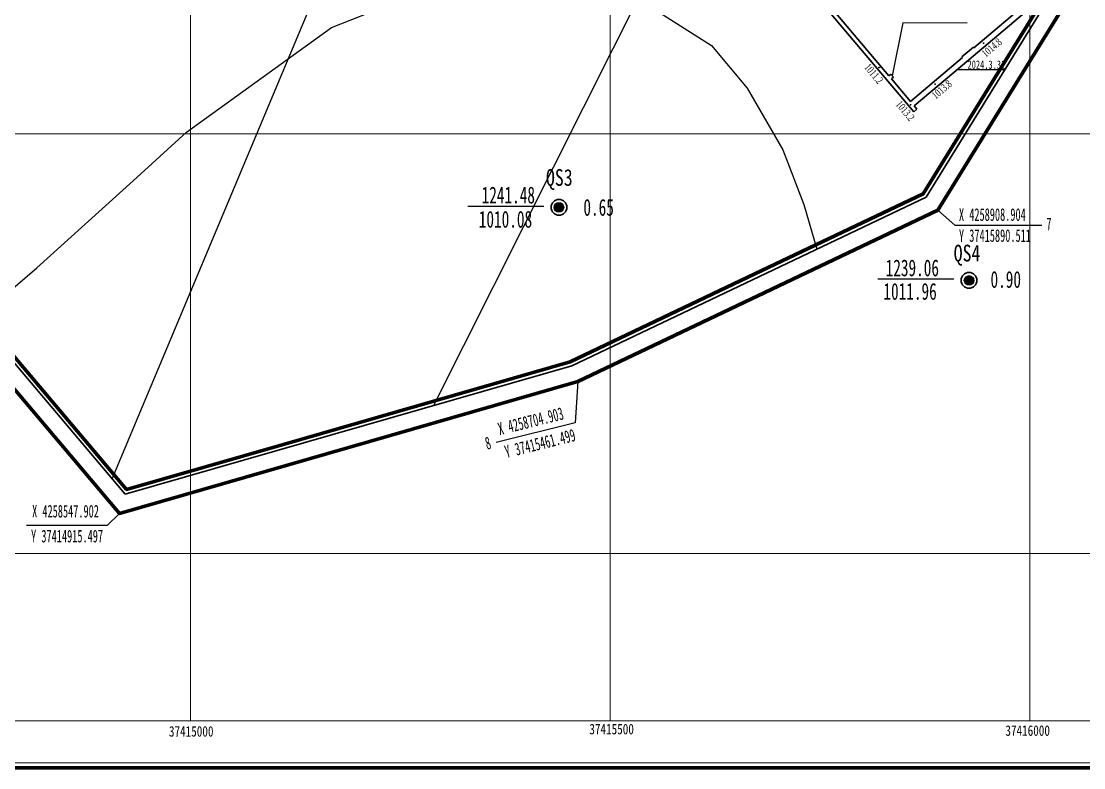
# Model space of a CAD drawing. Header units: millimetres. Extents: x 37412591 to 74834139, y 4258245 to 8527567.
# Drawn here: x 37414799 to 37416064, y 4258245 to 4259134 of the extents above; entities that cross this region are included whole.
import ezdxf
from ezdxf.enums import TextEntityAlignment as Align

# ---------------------------------------------------------------- set-up
doc = ezdxf.new("R2010")
doc.units = ezdxf.units.MM
doc.linetypes.add('ACAD_ISO02W100', pattern=[15, 12, -3])
for name, color, linetype in [('0测量点名称', 7, 'Continuous'), ('2', 2, 'Continuous'), ('6号煤底板等高线', 7, 'Continuous'), ('MAPLAYER_0', 1, 'Continuous'), ('井田拐点坐标', 7, 'ACAD_ISO02W100'), ('井田边界', 7, 'Continuous'), ('钻孔', 7, 'Continuous')]:
    doc.layers.add(name, color=color, linetype=linetype)
doc.layers.add('保安煤柱线', color=1, linetype='线圈线（保安煤柱线） ----0-----0----0-----0----0-----0--', lineweight=30)
doc.styles.get("Standard").update_dxf_attribs({"font": 'simfang.ttf', "width": 0.6667})
doc.styles.add('宋体', font='SimSun.ttf', dxfattribs={"height": 2})
doc.styles.add('标准', font='SimSun.ttf', dxfattribs={"width": 0.667})
doc.linetypes.add('447', pattern='A,8,-1,[148,AAA.SHX,S=1,R=0,X=0,Y=0],-1', length=10)
doc.linetypes.add('FENCELINE1', pattern='A,6.35,-2.54,[133,ltypeshp.shx,S=2.54,R=0,X=-2.54,Y=0],-2.54,25.4', length=36.83)
doc.linetypes.add('井田境界', pattern='A,10,-4,["+",Standard,S=4,R=0,X=-2,Y=-2],-4,10', length=28)
doc.linetypes.add('线圈线（保安煤柱线） ----0-----0----0-----0----0-----0--', pattern='A,14.5,-2,[133,ltypeshp.shx,S=0.5,R=0,X=0,Y=0],-3,25.4', length=44.9)
doc.dimstyles.get("Standard").update_dxf_attribs({"dimtxt": 1, "dimasz": 0.18, "dimexe": 0.18, "dimexo": 0.0625, "dimgap": 0.09, "dimtad": 0, "dimtih": 1, "dimtoh": 1, "dimdec": 4, "dimzin": 0, "dimdsep": 46, "dimtxsty": 'Standard', "dimcen": 0.09, "dimadec": 0, "dimazin": 0, "dimtfac": 1, "dimtdec": 4, "dimtofl": 0, "dimtmove": 0, "dimatfit": 3, "dimfxl": 1, "dimtolj": 1, "dimtzin": 0, "dimarcsym": 0})

msp = doc.modelspace()

# ---------------------------------------------------------------- hatches: boundary and pattern name
at = {"linetype": '447', "ltscale": 0.5}
h = msp.add_hatch(color=0, dxfattribs=at)
h.dxf.hatch_style = 1
h.paths.add_polyline_path([(37415944.6, 4259108.1, 1), (37415945.4, 4259108.1, 1)])
h = msp.add_hatch(color=0, dxfattribs=at)
h.dxf.hatch_style = 1
h.paths.add_polyline_path([(37415820.2, 4259078.9, 1), (37415821, 4259078.9, 1)])
h = msp.add_hatch(color=0, dxfattribs=at)
h.dxf.hatch_style = 1
h.paths.add_polyline_path([(37415886.7, 4259059.2, 1), (37415887.5, 4259059.2, 1)])
h = msp.add_hatch(color=0, dxfattribs=at)
h.dxf.hatch_style = 1
h.paths.add_polyline_path([(37415857.6, 4259034.6, 1), (37415858.4, 4259034.6, 1)])
at = {"linetype": 'Continuous', "lineweight": 18, "ltscale": 2}
h = msp.add_hatch(color=0, dxfattribs=at)
h.dxf.hatch_style = 1
edge = h.paths.add_edge_path()
edge.add_arc((37415439.1, 4258912.4), 5.62, 0, 360)
h = msp.add_hatch(color=0, dxfattribs=at)
h.dxf.hatch_style = 1
edge = h.paths.add_edge_path()
edge.add_arc((37415927.6, 4258825.4), 5.62, 0, 360)

# ---------------------------------------------------------------- linework, layer by layer
at = {"linetype": 'ByBlock', "lineweight": 20}
for p, q in [((37415000, 4258300.9, 4910.1), (37415000, 4263462.9, 4910.1)), ((37415500, 4258300.9, 4910.1), (37415500, 4263462.9, 4910.1)), ((37416000, 4258300.9, 4910.1), (37416000, 4263462.9, 4910.1)), ((37416981.3, 4259000, 4910.1), (37412646.5, 4259000, 4910.1)), ((37416281.3, 4258500, 4910.1), (37413786.6, 4258500, 4910.1)), ((37416000, 4258500, 4910.1), (37413820, 4258500, 4910.1))]:
    msp.add_line(p, q, dxfattribs=at)
at = {"color": 0, "lineweight": 30, "ltscale": 5}
for p, q in [((37415651.8, 4259274.8, 4910.1), (37415861.8, 4259026.2, 4910.1)), ((37415932.9, 4259103.3, 4910.1), (37415933.5, 4259102.5, 4910.1)), ((37415857.9, 4259038.6, 4910.1), (37415919.8, 4259090.9, 4910.1)), ((37415919.1, 4259091.7, 4910.1), (37415919.8, 4259090.9, 4910.1)), ((37415861.8, 4259026.2, 4910.1), (37415865.6, 4259029.4, 4910.1))]:
    msp.add_line(p, q, dxfattribs=at)
at = {"color": 0, "linetype": 'Continuous', "lineweight": -3}
for p, q in [((37415848.6, 4259132.2), (37415836, 4259069.2, -0.1)), ((37415925.2, 4259131.9), (37415848.6, 4259132.2))]:
    msp.add_line(p, q, dxfattribs=at)
at = {"color": 7, "linetype": 'Continuous'}
msp.add_line((37414915.5, 4258547.9, 4910.1), (37414915.5, 4258547.9, 4910.1), dxfattribs=at)
at = {"color": 0, "linetype": 'ByBlock', "lineweight": 20}
msp.add_line((37416981.3, 4258300.9, 4910.1), (37412646.5, 4258300.9, 4910.1), dxfattribs=at)
at = {"color": 0, "linetype": 'ByBlock', "lineweight": 100, "elevation": 4910.1}
msp.add_lwpolyline([(37412590.5, 4263518.9), (37417037.3, 4263518.9), (37417037.3, 4258244.9), (37412590.5, 4258244.9)], close=True, dxfattribs=at)
at = {"color": 0, "linetype": 'ByBlock', "lineweight": 20, "elevation": 4910.1}
msp.add_lwpolyline([(37412596.5, 4263512.9), (37417031.3, 4263512.9), (37417031.3, 4258250.9), (37412596.5, 4258250.9)], close=True, dxfattribs=at)
at = {"color": 0, "lineweight": 30, "ltscale": 5}
for points, elevation in [([(37415538.4, 4259416.8), (37415832.1, 4259069.2)], 4910.1), ([(37415933.5, 4259102.5), (37415994.4, 4259154)], 4910.1), ([(37415901.9, 4259066.7), (37415999, 4259148.6)], 4910.1), ([(37415919.1, 4259091.7), (37415932.9, 4259103.3)], 4910.1), ([(37415857.9, 4259038.6), (37415919.8, 4259090.9)], 4910.1), ([(37415834.4, 4259071.1), (37415837.6, 4259067.3)], 0), ([(37415835.3, 4259065.3), (37415857.9, 4259038.6)], 4910.1), ([(37415862.4, 4259033.3), (37415901.9, 4259066.7)], 4910.1), ([(37415862.4, 4259033.3), (37415865.6, 4259029.4)], 4910.1)]:
    msp.add_lwpolyline(points, dxfattribs=dict(at, elevation=elevation))
for points in [[(37415832.1, 4259069.2), (37415834.4, 4259071.1)], [(37415835.3, 4259065.4), (37415837.6, 4259067.3)]]:
    msp.add_lwpolyline(points, dxfattribs=at)
at = {"color": 0, "lineweight": -3, "elevation": 4910.1, "flags": 128}
for points in [[(37415890.5, 4258908.9), (37415910.6, 4258891.3), (37416014.3, 4258891.3)], [(37415461.5, 4258704.9), (37415458.3, 4258655.6), (37415364.2, 4258632.1)], [(37414915.5, 4258547.9), (37414901, 4258533.3), (37414804.8, 4258533.3)]]:
    msp.add_lwpolyline(points, dxfattribs=at)
at = {"color": 3, "lineweight": 100, "ltscale": 10}
msp.add_polyline3d([(37415661.4, 4263247.4, 0), (37416018.5, 4261181.6, 0), (37416028.5, 4260479.5, 0), (37416063.7, 4259635.3, 0), (37416077.3, 4259307.4, 0), (37416079.2, 4259262.5, 0), (37415873.1, 4258928.3, 0), (37415672.6, 4258833, 0), (37415452.6, 4258728.4, 0), (37415109.2, 4258629.5, 0), (37414924.1, 4258576.4, 0), (37412941.6, 4260923, 0), (37413501.5, 4261401.5, 0)], dxfattribs=at)
at = {"color": 0, "linetype": '447', "ltscale": 0.5}
for centre in [(37415945, 4259108.1), (37415820.6, 4259078.9), (37415887.1, 4259059.2), (37415858, 4259034.6)]:
    msp.add_circle(centre, 0.398, dxfattribs=at)
at = {"lineweight": 30, "ltscale": 5}
msp.add_circle((37415439.1, 4258912.4, 4910.1), 9.38, dxfattribs=at)
at = {"ltscale": 5}
msp.add_circle((37415439.1, 4258912.4, 4910.1), 5.62, dxfattribs=at)
at = {"color": 2, "linetype": 'ByBlock', "lineweight": -3, "ltscale": 0.005}
for p in [(37415945, 4259108.1), (37415945, 4259108.1), (37415945, 4259108.1), (37415945, 4259108.1), (37415945, 4259108.1), (37415820.6, 4259078.9), (37415820.6, 4259078.9), (37415820.6, 4259078.9), (37415820.6, 4259078.9), (37415820.6, 4259078.9), (37415887.1, 4259059.2), (37415887.1, 4259059.2), (37415887.1, 4259059.2), (37415887.1, 4259059.2), (37415887.1, 4259059.2), (37415858, 4259034.6), (37415858, 4259034.6), (37415858, 4259034.6), (37415858, 4259034.6), (37415858, 4259034.6)]:
    msp.add_point(p, dxfattribs=at)
at = {"color": 0, "ltscale": 5}
for p in [(37415945, 4259108.1), (37415945, 4259108.1, -3), (37415820.6, 4259078.9), (37415820.6, 4259078.9, -3), (37415887.1, 4259059.2), (37415887.1, 4259059.2, -3), (37415858, 4259034.6), (37415858, 4259034.6, -3)]:
    msp.add_point(p, dxfattribs=at)
at = {"color": 1}
for p in [(37415945, 4259108.1), (37415820.6, 4259078.9), (37415887.1, 4259059.2), (37415858, 4259034.6)]:
    msp.add_point(p, dxfattribs=at)
at = {"color": 0, "lineweight": 25, "ltscale": 10}
msp.add_point((37414915.5, 4258547.9, 4910.1), dxfattribs=at)
at = {"layer": '6号煤底板等高线', "elevation": 2453.8}
for points in [[(37414906.9, 4258589.1), (37415195.2, 4259276.5), (37415239.5, 4259412), (37415372.2, 4259865.4), (37415406.8, 4260130.3), (37415407.1, 4260134.8), (37415408.1, 4260146.8), (37415409.3, 4260160.5), (37415410.5, 4260174), (37415411.8, 4260187.7), (37415413.4, 4260204.8), (37415415.3, 4260223.5), (37415417.2, 4260242.3), (37415419.6, 4260264.4), (37415422.2, 4260288.8), (37415429.4, 4260439.8), (37415433.7, 4260571.2)], [(37415930.6, 4260514), (37415922.2, 4260411.5), (37415892.6, 4260205), (37415874.9, 4260074.5), (37415802.4, 4259815.2), (37415681.6, 4259456), (37415289.6, 4258676.3)]]:
    msp.add_lwpolyline(points, dxfattribs=at)
at = {"layer": 'MAPLAYER_0', "linetype": 'ByBlock', "elevation": 4910.1}
msp.add_lwpolyline([(37414746, 4258779.6), (37414817, 4258840.2), (37414931.9, 4258944), (37414995.5, 4259001.8), (37415168.3, 4259126.8), (37415305.6, 4259181), (37415410.4, 4259184.6), (37415547.1, 4259152.1), (37415620.8, 4259105.2), (37415663.3, 4259054.5), (37415705.7, 4258981), (37415730.8, 4258915.6), (37415746.2, 4258862.5)], dxfattribs=at)
at = {"layer": '井田边界', "color": 0, "linetype": '井田境界', "lineweight": 100, "ltscale": 5}
msp.add_lwpolyline([(37416043.5, 4261183.9), (37416053.5, 4260479.9), (37416104.5, 4259255.9), (37415890.5, 4258908.9), (37415461.5, 4258704.9), (37414915.5, 4258547.9), (37412906.5, 4260925.9), (37415678.5, 4263294.9)], close=True, dxfattribs=at)
at = {"layer": '保安煤柱线', "color": 1, "linetype": 'FENCELINE1', "lineweight": 30, "ltscale": 2}
for p, q in [((37412934.6, 4260923.6, 4911.4), (37414922.4, 4258570.7, 4911.4)), ((37415876.6, 4258924.4, 4911.4), (37416084.3, 4259261.2, 4911.4)), ((37415454.4, 4258723.7, 4911.4), (37415876.6, 4258924.4, 4911.4)), ((37414922.4, 4258570.7, 4911.4), (37415454.4, 4258723.7, 4911.4))]:
    msp.add_line(p, q, dxfattribs=at)
at = {"layer": '钻孔', "linetype": 'Continuous', "elevation": 4910.1}
for points in [[(37415420.9, 4258913.3), (37415330.5, 4258913.3)], [(37415909.5, 4258826.7), (37415819.1, 4258826.7)]]:
    msp.add_lwpolyline(points, dxfattribs=at)
at = {"layer": '钻孔', "lineweight": 30}
msp.add_circle((37415927.6, 4258825.4, 4910.1), 9.38, dxfattribs=at)
at = {"layer": '钻孔'}
msp.add_circle((37415927.6, 4258825.4, 4910.1), 5.62, dxfattribs=at)

# ---------------------------------------------------------------- texts
at = {"color": 0, "lineweight": -3, "style": '宋体', "width": 0.6}
for s, rotation, p in [('X 4258908.904', 359.9992, (37415915.6, 4258896.3, 4910.1)), ('7', 359.9992, (37416019.7, 4258885.2, 4910.1)), ('8', 13.9355, (37415353.3, 4258623.7, 4910.1))]:
    msp.add_text(s, height=15, rotation=rotation, dxfattribs=at).set_placement(p)
msp.add_text('Y 37415890.511', height=15, rotation=359.9992, dxfattribs=at).set_placement((37415915.6, 4258886.3, 4910.1), align=Align.TOP_LEFT)
for s, rotation, p in [('X 4258704.903', 13.9355, (37415446.9, 4258655.7, 4910.1)), ('X 4258547.902', 359.9992, (37414891.1, 4258538.5, 4910.1))]:
    msp.add_text(s, height=15, rotation=rotation, dxfattribs=at).set_placement(p, align=Align.BOTTOM_RIGHT)
for s, rotation, p in [('Y 37415461.499', 13.9355, (37415456.3, 4258648.9, 4910.1)), ('Y 37414915.497', 359.9992, (37414896, 4258528.3, 4910.1))]:
    msp.add_text(s, height=15, rotation=rotation, dxfattribs=at).set_placement(p, align=Align.TOP_RIGHT)
at = {"layer": '0测量点名称', "color": 0, "lineweight": 30, "ltscale": 5, "char_height": 9, "width": 23.085, "attachment_point": 7}
for s, insert, rotation in [('{\\fTimes New Roman|b0|i0|c0|p18;1014.8}', (37415947.6, 4259090.4), 40.5213), ('{\\fTimes New Roman|b0|i0|c0|p18;1011.2}', (37415802.1, 4259078.8), 309.7605), ('{\\fTimes New Roman|b0|i0|c0|p18;1013.8}', (37415888.1, 4259040.6), 40.5213), ('{\\fTimes New Roman|b0|i0|c0|p18;1013.2}', (37415839.5, 4259034.6), 309.7605)]:
    msp.add_mtext(s, dxfattribs=dict(at, insert=insert, rotation=rotation))
at = {"layer": '2', "color": 0, "lineweight": 5, "style": '标准', "width": 0.78}
for s, p in [('37415000', (37414974.5, 4258294.5, 4910.1)), ('37415500', (37415475.3, 4258297.2, 4910.1)), ('37416000', (37415970.9, 4258295.4, 4910.1))]:
    msp.add_text(s, height=12.5, dxfattribs=at).set_placement(p, align=Align.TOP_LEFT)
at = {"layer": '井田拐点坐标', "color": 0, "linetype": 'ByBlock', "lineweight": -3, "ltscale": 0.005, "insert": (37415925.8, 4259087.4, 4910.1), "char_height": 10, "attachment_point": 1}
msp.add_mtext_dynamic_manual_height_columns('2024.3.31', width=10.494, gutter_width=1, heights=[0], dxfattribs=at)
at = {"layer": '钻孔', "width": 0.78}
for s, p in [('QS3', (37415423.6, 4258938, 4910.1)), ('QS4', (37415909.3, 4258847.9, 4910.1))]:
    msp.add_text(s, height=20, dxfattribs=at).set_placement(p)
at = {"layer": '钻孔', "style": '标准', "width": 0.667}
for s, p in [('0.65', (37415468.2, 4258902.4, 4910.1)), ('1010.08', (37415343.6, 4258888.2, 4910.1)), ('0.90', (37415953.2, 4258816.5, 4910.1)), ('1011.96', (37415825.6, 4258802.3, 4910.1))]:
    msp.add_text(s, height=20, dxfattribs=at).set_placement(p)
at = {"layer": '钻孔', "color": 1, "insert": (37415347, 4258937.1, 6565), "char_height": 20, "width": 80.892, "attachment_point": 1, "style": '标准'}
msp.add_mtext('1241.48', dxfattribs=at)
at = {"layer": '钻孔', "color": 1, "insert": (37415828.3, 4258850.3, 6565), "char_height": 20, "width": 80.892, "attachment_point": 1}
msp.add_mtext('1239.06', dxfattribs=at)

# ---------------------------------------------------------------- leaders
at = {"layer": '井田拐点坐标', "color": 0, "linetype": 'ByBlock', "lineweight": -3, "ltscale": 0.005}
msp.add_leader([(37415913.7, 4259076.6, 4910.1), (37415969, 4259076.7, 4910.1)], dimstyle='Standard', override={"dimasz": 6, "dimgap": 0.09, "dimtad": 0}, dxfattribs=at)

doc.saveas('drawing.dxf')
